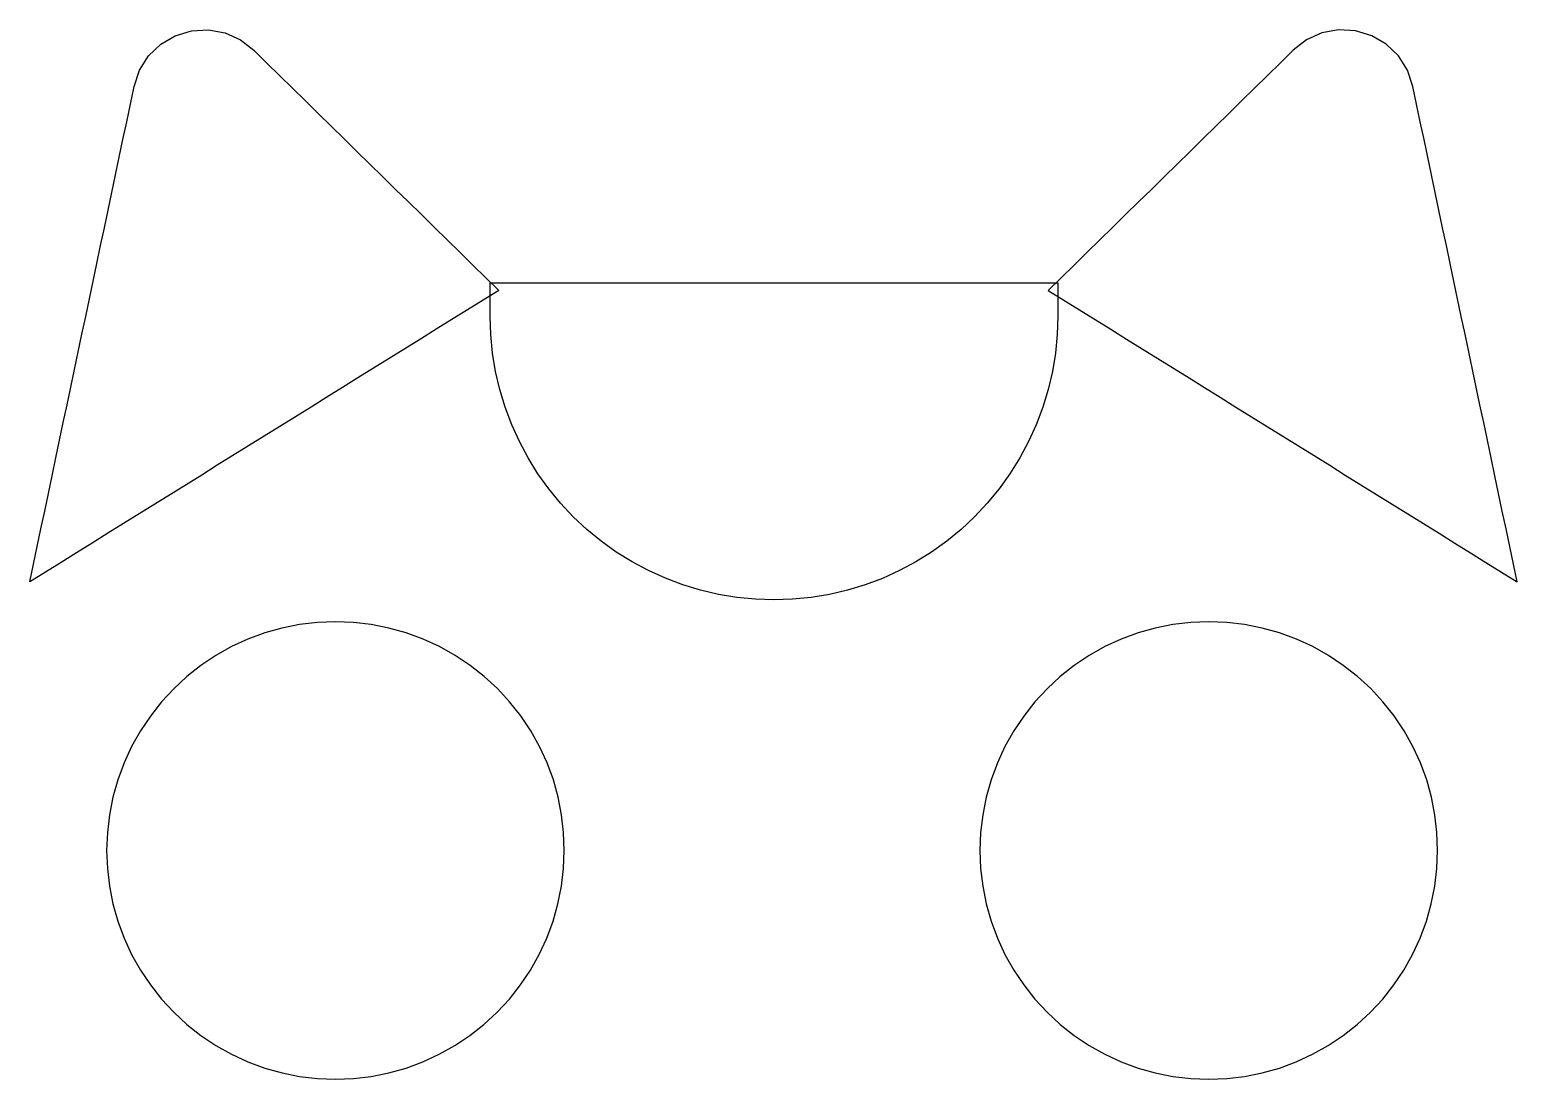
# Model space of a CAD drawing. Extents: x 0.25 to 2.74, y 3.06 to 4.82.
import ezdxf

# ---------------------------------------------------------------- set-up
doc = ezdxf.new("R2010")
doc.units = 0
doc.layers.get('0').update_dxf_attribs({"linetype": 'CONTINUOUS'})

msp = doc.modelspace()

# ---------------------------------------------------------------- linework, layer by layer
at = {"color": 7}
for points in [[(0.247134, 3.892586), (0.253384, 3.922246), (0.259632, 3.951896), (0.265883, 3.981562), (0.272134, 4.011224), (0.278383, 4.040879), (0.284631, 4.070529), (0.290882, 4.100189), (0.297129, 4.129838), (0.30338, 4.159502), (0.309628, 4.189151), (0.315878, 4.218807), (0.322126, 4.248457), (0.328376, 4.278115), (0.334627, 4.307781), (0.340878, 4.337445), (0.347126, 4.367097), (0.353374, 4.396742), (0.359623, 4.426397), (0.365872, 4.456053), (0.372123, 4.485715), (0.378372, 4.515371), (0.38462, 4.545019), (0.390867, 4.574667), (0.397119, 4.604333), (0.403369, 4.633992), (0.40962, 4.663656), (0.415867, 4.693301), (0.422117, 4.722962), (0.431037, 4.749899), (0.446122, 4.77394), (0.46656, 4.793624), (0.491071, 4.807922), (0.518226, 4.816157), (0.546553, 4.817861), (0.574457, 4.812768), (0.600293, 4.801019), (0.622553, 4.78341), (0.644148, 4.762233), (0.665753, 4.741048), (0.68736, 4.719859), (0.708962, 4.698676), (0.730558, 4.677498), (0.752156, 4.656319), (0.773762, 4.635132), (0.795363, 4.613949), (0.816963, 4.592767), (0.83856, 4.57159), (0.86016, 4.550407), (0.881755, 4.529232), (0.903351, 4.508054), (0.924957, 4.486867), (0.94656, 4.465682), (0.968159, 4.444502), (0.989766, 4.423313), (1.011371, 4.402127), (1.032968, 4.380949), (1.006766, 4.364665), (0.980566, 4.348383), (0.954365, 4.3321), (0.928166, 4.315819), (0.901976, 4.299543), (0.875783, 4.283265), (0.84959, 4.266986), (0.823392, 4.250706), (0.797196, 4.234426), (0.771001, 4.218147), (0.744808, 4.201869), (0.718611, 4.185589), (0.692418, 4.169311), (0.666232, 4.153038), (0.640043, 4.136762), (0.613855, 4.120487), (0.587664, 4.104211), (0.561475, 4.087935), (0.535276, 4.071654), (0.509081, 4.055375), (0.482878, 4.039091), (0.456687, 4.022814), (0.4305, 4.00654), (0.404298, 3.990257), (0.378107, 3.97398), (0.351918, 3.957705), (0.325721, 3.941425), (0.299528, 3.925147), (0.273335, 3.908869)], [(2.739852, 3.892586), (2.733602, 3.922246), (2.727354, 3.951896), (2.721102, 3.981562), (2.714852, 4.011224), (2.708603, 4.040879), (2.702354, 4.070529), (2.696104, 4.100189), (2.689856, 4.129838), (2.683605, 4.159502), (2.677357, 4.189151), (2.671108, 4.218807), (2.66486, 4.248457), (2.65861, 4.278115), (2.652359, 4.307781), (2.646108, 4.337445), (2.639859, 4.367097), (2.633612, 4.396742), (2.627363, 4.426397), (2.621114, 4.456053), (2.614863, 4.485715), (2.608614, 4.515371), (2.602366, 4.545019), (2.596119, 4.574667), (2.589867, 4.604333), (2.583617, 4.633992), (2.577366, 4.663656), (2.571119, 4.693301), (2.564869, 4.722962), (2.555949, 4.749899), (2.540864, 4.77394), (2.520426, 4.793624), (2.495914, 4.807922), (2.46876, 4.816157), (2.440433, 4.817861), (2.412529, 4.812768), (2.386693, 4.801019), (2.364433, 4.78341), (2.342837, 4.762233), (2.321233, 4.741048), (2.299625, 4.719859), (2.278024, 4.698676), (2.256428, 4.677498), (2.23483, 4.656319), (2.213224, 4.635132), (2.191623, 4.613949), (2.170022, 4.592767), (2.148426, 4.57159), (2.126825, 4.550407), (2.105231, 4.529232), (2.083635, 4.508054), (2.062029, 4.486867), (2.040426, 4.465682), (2.018827, 4.444502), (1.99722, 4.423313), (1.975614, 4.402127), (1.954017, 4.380949), (1.98022, 4.364665), (2.00642, 4.348383), (2.03262, 4.3321), (2.058819, 4.315819), (2.085009, 4.299543), (2.111203, 4.283265), (2.137396, 4.266986), (2.163593, 4.250706), (2.18979, 4.234426), (2.215985, 4.218147), (2.242178, 4.201869), (2.268374, 4.185589), (2.294568, 4.169311), (2.320753, 4.153038), (2.346942, 4.136762), (2.373131, 4.120487), (2.399321, 4.104211), (2.425511, 4.087935), (2.45171, 4.071654), (2.477905, 4.055375), (2.504107, 4.039091), (2.530298, 4.022814), (2.556486, 4.00654), (2.582687, 3.990257), (2.608879, 3.97398), (2.635068, 3.957705), (2.661265, 3.941425), (2.687458, 3.925147), (2.713651, 3.908869)], [(1.494288, 3.862361), (1.494288, 3.862361), (1.463174, 3.863365), (1.432192, 3.866387), (1.401474, 3.871432), (1.371164, 3.878485), (1.341384, 3.887521), (1.312258, 3.898503), (1.283912, 3.911381), (1.256481, 3.926088), (1.230065, 3.942561), (1.204786, 3.960717), (1.180741, 3.98048), (1.15803, 4.001763), (1.136751, 4.024473), (1.116989, 4.04852), (1.098832, 4.073803), (1.082364, 4.100213), (1.067658, 4.127648), (1.054788, 4.155979), (1.043806, 4.185108), (1.03477, 4.214894), (1.027717, 4.245212), (1.022674, 4.275927), (1.019654, 4.306905), (1.018652, 4.337998), (1.018652, 4.365836), (1.018652, 4.393675), (1.049342, 4.393675), (1.080023, 4.393675), (1.110706, 4.393675), (1.141397, 4.393675), (1.17209, 4.393675), (1.202777, 4.393675), (1.233455, 4.393675), (1.264151, 4.393675), (1.294834, 4.393675), (1.325516, 4.393675), (1.35621, 4.393675), (1.386889, 4.393675), (1.417577, 4.393675), (1.448268, 4.393675), (1.478954, 4.393675), (1.509641, 4.393675), (1.540322, 4.393675), (1.571003, 4.393675), (1.601684, 4.393675), (1.632379, 4.393675), (1.663075, 4.393675), (1.693769, 4.393675), (1.724442, 4.393675), (1.755132, 4.393675), (1.785811, 4.393675), (1.816497, 4.393675), (1.847178, 4.393675), (1.877866, 4.393675), (1.908549, 4.393675), (1.939232, 4.393675), (1.969925, 4.393675), (1.969925, 4.365836), (1.969925, 4.337998), (1.968921, 4.306883), (1.965899, 4.275902), (1.960854, 4.245184), (1.953801, 4.214874), (1.944765, 4.185094), (1.933783, 4.155967), (1.920905, 4.127622), (1.906199, 4.100191), (1.889726, 4.073775), (1.871569, 4.048496), (1.851806, 4.02445), (1.830523, 4.00174), (1.807813, 3.98046), (1.783767, 3.960699), (1.758484, 3.942542), (1.732073, 3.926074), (1.704638, 3.911368), (1.676307, 3.898498), (1.647178, 3.887516), (1.617393, 3.87848), (1.587074, 3.871427), (1.55636, 3.866384), (1.525381, 3.863364), (1.494288, 3.862361)], [(0.759358, 3.825774), (0.729274, 3.824608), (0.699377, 3.821099), (0.669847, 3.815247), (0.640874, 3.80708), (0.61263, 3.796643), (0.585306, 3.784012), (0.559053, 3.769267), (0.534046, 3.752515), (0.510429, 3.733865), (0.488328, 3.713422), (0.467892, 3.691327), (0.449236, 3.667702), (0.432487, 3.642697), (0.417745, 3.616451), (0.405111, 3.589116), (0.394676, 3.560876), (0.386509, 3.531899), (0.380659, 3.502376), (0.37715, 3.472476), (0.375985, 3.442401), (0.377151, 3.412317), (0.38066, 3.38242), (0.386512, 3.352891), (0.394679, 3.323917), (0.405116, 3.295673), (0.417747, 3.268349), (0.432492, 3.242096), (0.449244, 3.217089), (0.467894, 3.193472), (0.488336, 3.171371), (0.510432, 3.150935), (0.534057, 3.132279), (0.559062, 3.11553), (0.585308, 3.100788), (0.612643, 3.088154), (0.640883, 3.07772), (0.66986, 3.069552), (0.699383, 3.063702), (0.729283, 3.060193), (0.759358, 3.059028), (0.789442, 3.060194), (0.819339, 3.063703), (0.848868, 3.069555), (0.877842, 3.077722), (0.906086, 3.088159), (0.93341, 3.10079), (0.959663, 3.115535), (0.98467, 3.132287), (1.008286, 3.150937), (1.030387, 3.17138), (1.050824, 3.193475), (1.06948, 3.217101), (1.086229, 3.242105), (1.100971, 3.268351), (1.113605, 3.295686), (1.124039, 3.323926), (1.132207, 3.352904), (1.138057, 3.382426), (1.141566, 3.412326), (1.142731, 3.442401), (1.14177, 3.472504), (1.138423, 3.502435), (1.132688, 3.532009), (1.124592, 3.561034), (1.114188, 3.589318), (1.101558, 3.616671), (1.086791, 3.642931), (1.069989, 3.667947), (1.051271, 3.691563), (1.030763, 3.713642), (1.008595, 3.734053), (0.984906, 3.752672), (0.959838, 3.769389), (0.933554, 3.784089), (0.906192, 3.796689), (0.877933, 3.807098), (0.848934, 3.815252), (0.819389, 3.821097), (0.789466, 3.824607), (0.759357, 3.825774)], [(2.222856, 3.825774), (2.192771, 3.824608), (2.162875, 3.821099), (2.133345, 3.815247), (2.104372, 3.80708), (2.076127, 3.796643), (2.048803, 3.784012), (2.022551, 3.769267), (1.997544, 3.752515), (1.973927, 3.733865), (1.951826, 3.713422), (1.93139, 3.691327), (1.912734, 3.667702), (1.895984, 3.642697), (1.881243, 3.616451), (1.868608, 3.589116), (1.858174, 3.560876), (1.850006, 3.531899), (1.844157, 3.502376), (1.840648, 3.472476), (1.839483, 3.442401), (1.840649, 3.412317), (1.844158, 3.38242), (1.850009, 3.352891), (1.858177, 3.323917), (1.868614, 3.295673), (1.881244, 3.268349), (1.89599, 3.242096), (1.912742, 3.217089), (1.931392, 3.193472), (1.951834, 3.171371), (1.97393, 3.150935), (1.997555, 3.132279), (2.02256, 3.11553), (2.048806, 3.100788), (2.076141, 3.088154), (2.104381, 3.07772), (2.133358, 3.069552), (2.162881, 3.063702), (2.192781, 3.060193), (2.222856, 3.059028), (2.25294, 3.060194), (2.282836, 3.063703), (2.312366, 3.069555), (2.341339, 3.077722), (2.369584, 3.088159), (2.396908, 3.10079), (2.423161, 3.115535), (2.448167, 3.132287), (2.471784, 3.150937), (2.493885, 3.17138), (2.514322, 3.193475), (2.532977, 3.217101), (2.549727, 3.242105), (2.564468, 3.268351), (2.577103, 3.295686), (2.587537, 3.323926), (2.595705, 3.352904), (2.601554, 3.382426), (2.605063, 3.412326), (2.606228, 3.442401), (2.605268, 3.472504), (2.601921, 3.502435), (2.596186, 3.532009), (2.588089, 3.561034), (2.577686, 3.589318), (2.565056, 3.616671), (2.550289, 3.642931), (2.533486, 3.667947), (2.514769, 3.691563), (2.494261, 3.713642), (2.472092, 3.734053), (2.448404, 3.752672), (2.423336, 3.769389), (2.397051, 3.784089), (2.36969, 3.796689), (2.341431, 3.807098), (2.312432, 3.815252), (2.282887, 3.821097), (2.252963, 3.824607), (2.222855, 3.825774)]]:
    msp.add_lwpolyline(points, close=True, dxfattribs=at)

doc.saveas('drawing.dxf')
